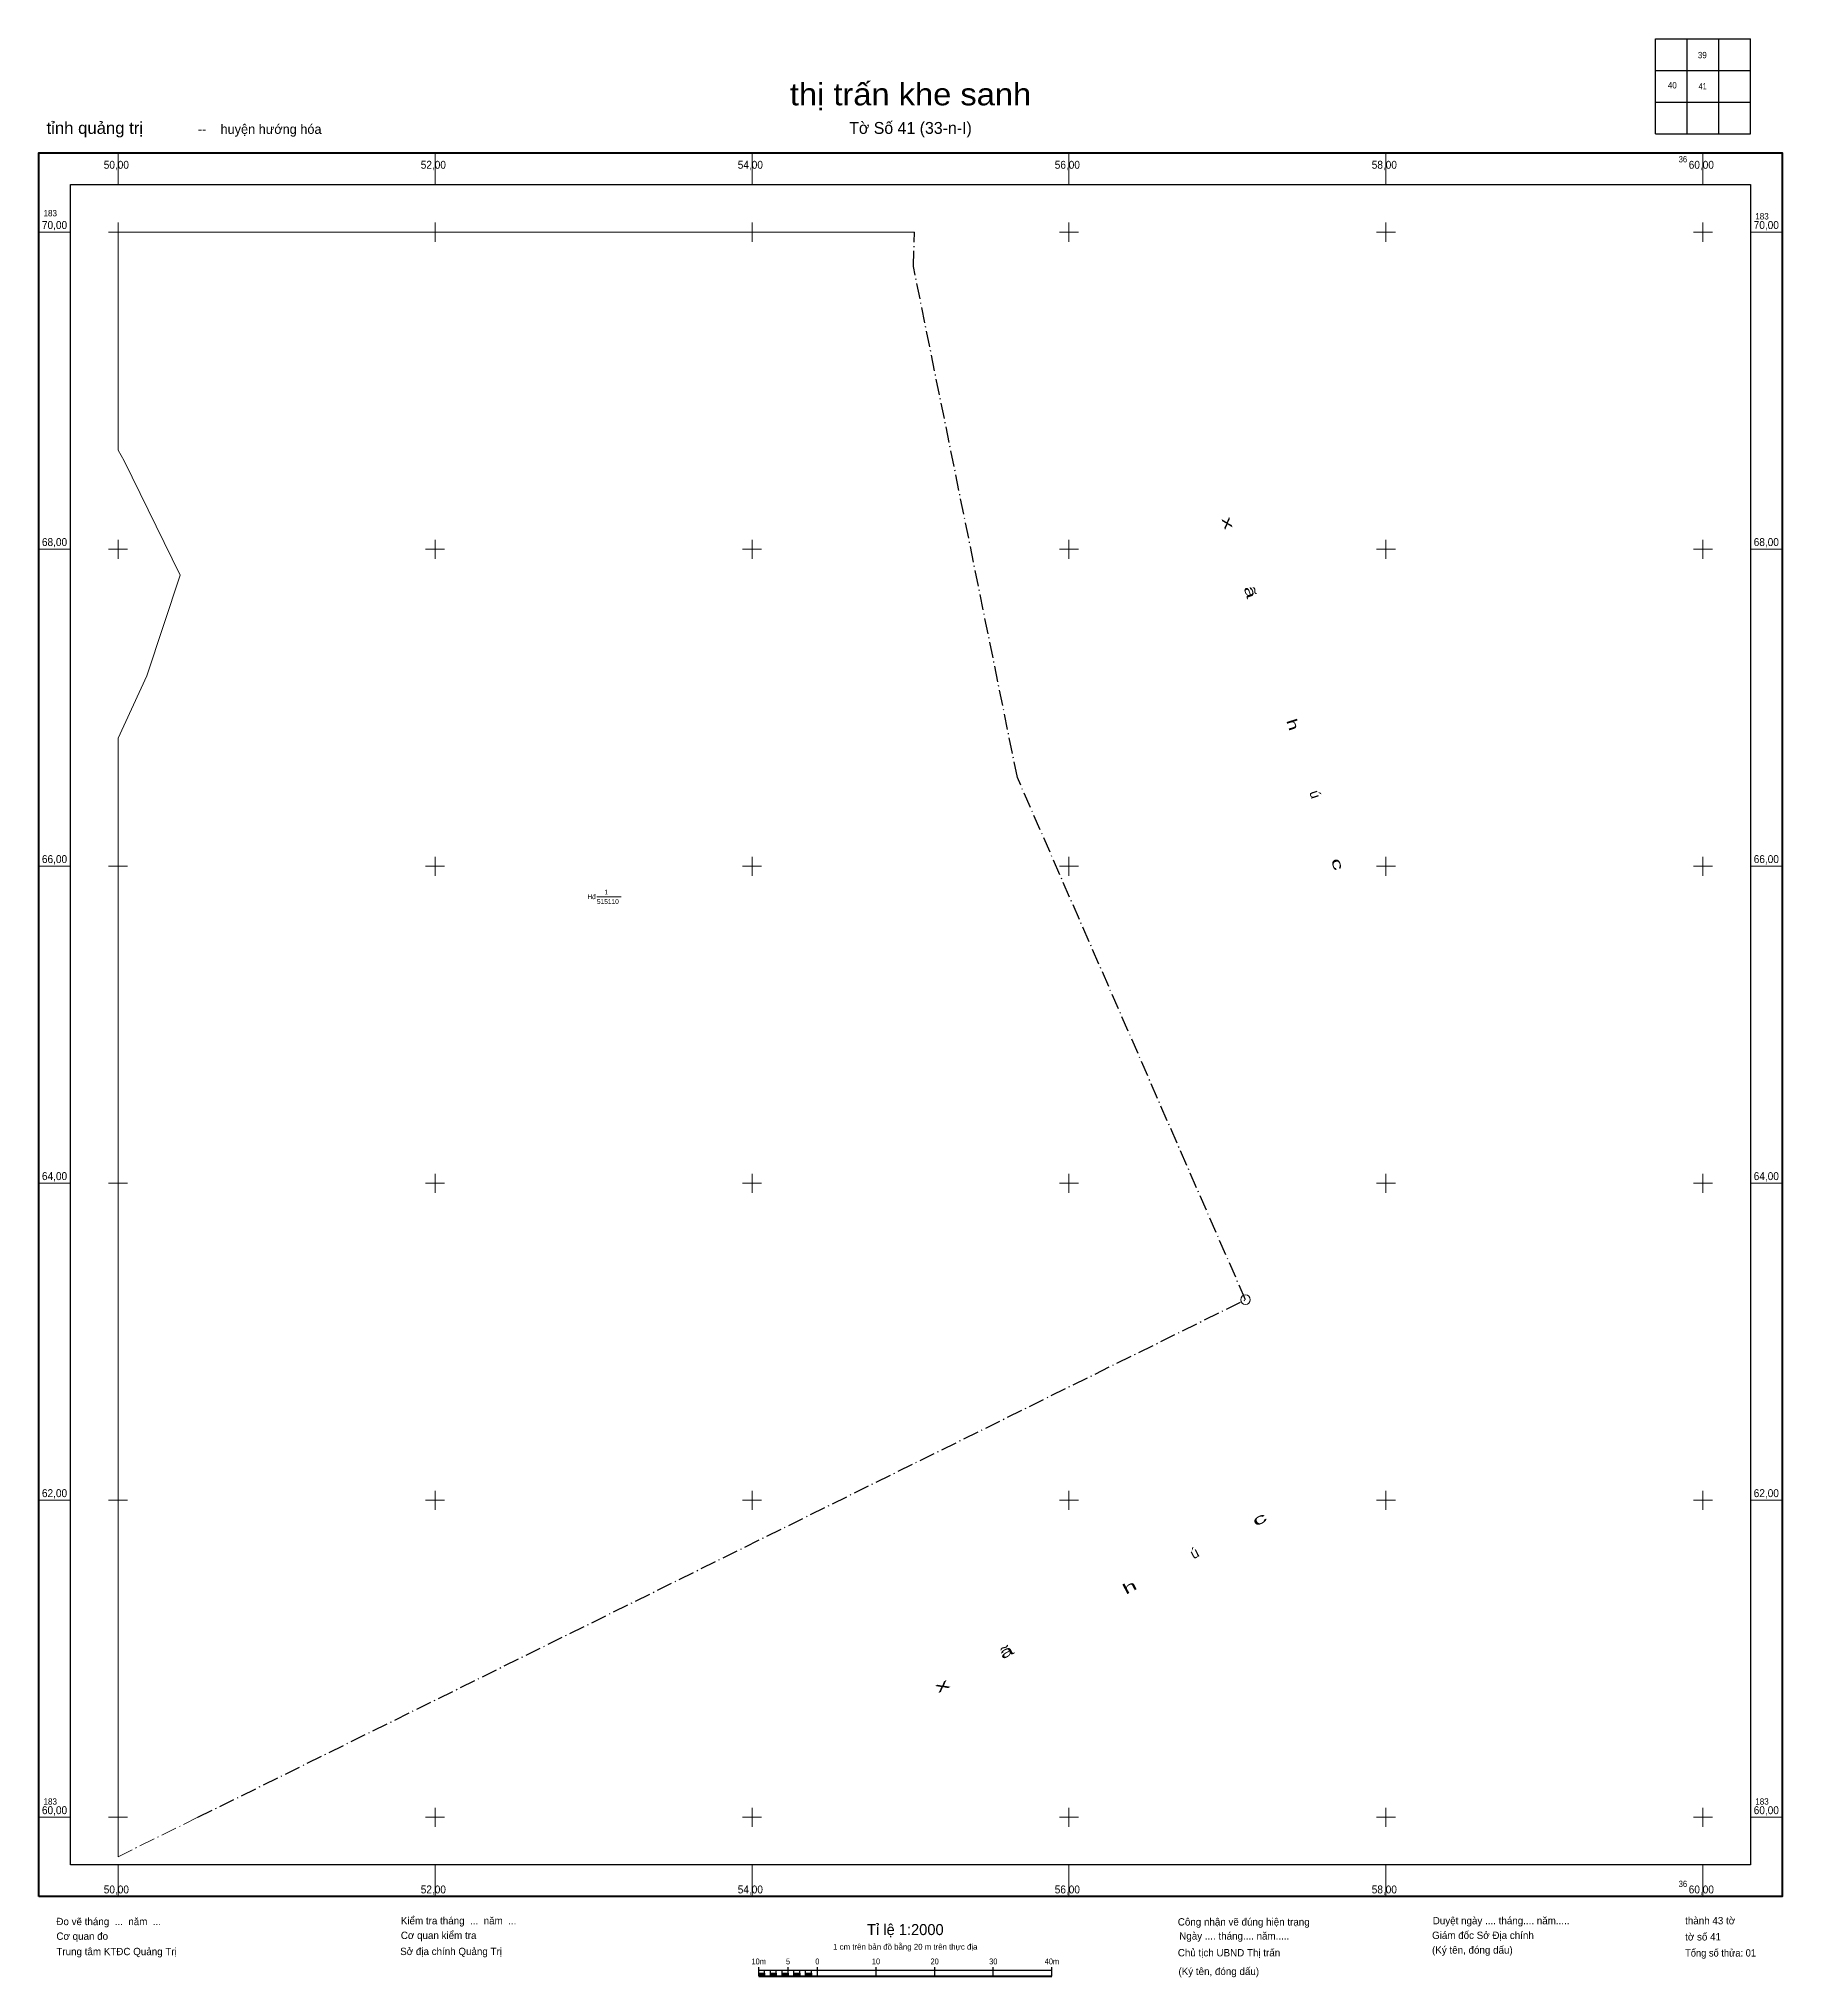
# Model space of a CAD drawing. Header units: metres. Extents: x 364950 to 366050, y 1835899 to 1837122.
import ezdxf
from ezdxf.enums import TextEntityAlignment as Align

# ---------------------------------------------------------------- set-up
doc = ezdxf.new("R2010")
doc.units = ezdxf.units.M
doc.header["$LTSCALE"] = 2
doc.linetypes.add('DOT_DASHED', pattern=[7.7, 5, -1.2, 0.3, -1.2])
for name, color, linetype, lineweight in [('10', 7, 'Continuous', 13), ('13', 7, 'Continuous', 13), ('22', 7, 'Continuous', 13), ('62', 7, 'Continuous', 13)]:
    doc.layers.add(name, color=color, linetype=linetype, lineweight=lineweight)

msp = doc.modelspace()

# ---------------------------------------------------------------- hatches: boundary and pattern name
at = {"layer": '62'}
for points in [[(365404.25, 1835899.83), (365404.25, 1835901.68), (365407.95, 1835901.68), (365407.95, 1835899.83)], [(365411.65, 1835899.83), (365411.65, 1835901.68), (365415.35, 1835901.68), (365415.35, 1835899.83)], [(365419.05, 1835899.83), (365419.05, 1835901.68), (365422.75, 1835901.68), (365422.75, 1835899.83)], [(365426.45, 1835899.83), (365426.45, 1835901.68), (365430.15, 1835901.68), (365430.15, 1835899.83)], [(365433.85, 1835899.83), (365433.85, 1835901.68), (365437.55, 1835901.68), (365437.55, 1835899.83)]]:
    msp.add_hatch(color=256, dxfattribs=at).paths.add_polyline_path(points)

# ---------------------------------------------------------------- linework, layer by layer
at = {"layer": '10', "linetype": 'DOT_DASHED'}
msp.add_line((365000, 1835975.11), (365050.38, 1836000), dxfattribs=at)
at = {"layer": '10'}
for points in [[(365502.51, 1837000), (365000, 1837000), (365000, 1836862.47)], [(365000, 1836862.47), (365003.81, 1836855.65), (365039.26, 1836783.61), (365018.23, 1836720.03), (365000, 1836680.8)], [(365000, 1836680.8), (365000, 1836000), (365000, 1835975.11)]]:
    msp.add_lwpolyline(points, dxfattribs=at)
at = {"layer": '10', "linetype": 'DOT_DASHED', "lineweight": 25}
msp.add_lwpolyline([(365050.38, 1836000), (365711.37, 1836326.55), (365567.41, 1836656.02), (365501.86, 1836978.24), (365502.51, 1837000)], dxfattribs=at)
at = {"layer": '13'}
msp.add_line((365302.15, 1836580.72), (365317.45, 1836580.72), dxfattribs=at)
at = {"layer": '22'}
msp.add_circle((365711.37, 1836326.55), 3, dxfattribs=at)
at = {"layer": '62', "lineweight": 25}
for p, q in [((365970, 1837122), (366030, 1837122)), ((365970, 1837062), (365970, 1837122)), ((365990, 1837062), (365990, 1837122)), ((366010, 1837062), (366010, 1837122)), ((365970, 1837102), (366030, 1837102)), ((365970, 1837082), (366030, 1837082)), ((365404.25, 1835899.83), (365404.25, 1835905.38)), ((365404.25, 1835903.53), (365589.25, 1835903.53)), ((365404.25, 1835899.83), (365404.25, 1835903.53)), ((365407.95, 1835899.83), (365407.95, 1835903.53)), ((365411.65, 1835899.83), (365411.65, 1835903.53)), ((365415.35, 1835899.83), (365415.35, 1835903.53)), ((365419.05, 1835899.83), (365419.05, 1835903.53)), ((365422.75, 1835899.83), (365422.75, 1835905.38)), ((365422.75, 1835899.83), (365422.75, 1835903.53)), ((365426.45, 1835899.83), (365426.45, 1835903.53)), ((365430.15, 1835899.83), (365430.15, 1835903.53)), ((365433.85, 1835899.83), (365433.85, 1835903.53)), ((365437.55, 1835899.83), (365437.55, 1835903.53)), ((365441.25, 1835899.83), (365441.25, 1835905.38)), ((365478.25, 1835899.83), (365478.25, 1835905.38)), ((365515.25, 1835899.83), (365515.25, 1835905.38)), ((365552.25, 1835899.83), (365552.25, 1835905.38)), ((365589.25, 1835899.83), (365589.25, 1835905.38))]:
    msp.add_line(p, q, dxfattribs=at)
at = {"layer": '62'}
for p, q in [((365000, 1837030), (365000, 1837050)), ((365200, 1837030), (365200, 1837050)), ((365400, 1837030), (365400, 1837050)), ((365600, 1837030), (365600, 1837050)), ((365800, 1837030), (365800, 1837050)), ((366000, 1837030), (366000, 1837050)), ((365000, 1836994), (365000, 1837006)), ((365200, 1836994), (365200, 1837006)), ((365400, 1836994), (365400, 1837006)), ((365600, 1836994), (365600, 1837006)), ((365800, 1836994), (365800, 1837006)), ((366000, 1836994), (366000, 1837006)), ((364950, 1837000), (364970, 1837000)), ((364994, 1837000), (365006, 1837000)), ((365194, 1837000), (365206, 1837000)), ((365394, 1837000), (365406, 1837000)), ((365594, 1837000), (365606, 1837000)), ((365794, 1837000), (365806, 1837000)), ((365994, 1837000), (366006, 1837000)), ((366030, 1837000), (366050, 1837000)), ((364950, 1836800), (364970, 1836800)), ((364994, 1836800), (365006, 1836800)), ((365000, 1836794), (365000, 1836806)), ((365194, 1836800), (365206, 1836800)), ((365200, 1836794), (365200, 1836806)), ((365394, 1836800), (365406, 1836800)), ((365400, 1836794), (365400, 1836806)), ((365594, 1836800), (365606, 1836800)), ((365600, 1836794), (365600, 1836806)), ((365794, 1836800), (365806, 1836800)), ((365800, 1836794), (365800, 1836806)), ((365994, 1836800), (366006, 1836800)), ((366000, 1836794), (366000, 1836806)), ((366030, 1836800), (366050, 1836800)), ((364950, 1836600), (364970, 1836600)), ((364994, 1836600), (365006, 1836600)), ((365000, 1836594), (365000, 1836606)), ((365194, 1836600), (365206, 1836600)), ((365200, 1836594), (365200, 1836606)), ((365394, 1836600), (365406, 1836600)), ((365400, 1836594), (365400, 1836606)), ((365594, 1836600), (365606, 1836600)), ((365600, 1836594), (365600, 1836606)), ((365794, 1836600), (365806, 1836600)), ((365800, 1836594), (365800, 1836606)), ((365994, 1836600), (366006, 1836600)), ((366000, 1836594), (366000, 1836606)), ((366030, 1836600), (366050, 1836600)), ((365000, 1836394), (365000, 1836406)), ((365200, 1836394), (365200, 1836406)), ((365400, 1836394), (365400, 1836406)), ((365600, 1836394), (365600, 1836406)), ((365800, 1836394), (365800, 1836406)), ((366000, 1836394), (366000, 1836406)), ((364950, 1836400), (364970, 1836400)), ((364994, 1836400), (365006, 1836400)), ((365194, 1836400), (365206, 1836400)), ((365394, 1836400), (365406, 1836400)), ((365594, 1836400), (365606, 1836400)), ((365794, 1836400), (365806, 1836400)), ((365994, 1836400), (366006, 1836400)), ((366030, 1836400), (366050, 1836400)), ((364950, 1836200), (364970, 1836200)), ((364994, 1836200), (365006, 1836200)), ((365000, 1836194), (365000, 1836206)), ((365194, 1836200), (365206, 1836200)), ((365200, 1836194), (365200, 1836206)), ((365394, 1836200), (365406, 1836200)), ((365400, 1836194), (365400, 1836206)), ((365594, 1836200), (365606, 1836200)), ((365600, 1836194), (365600, 1836206)), ((365794, 1836200), (365806, 1836200)), ((365800, 1836194), (365800, 1836206)), ((365994, 1836200), (366006, 1836200)), ((366000, 1836194), (366000, 1836206)), ((366030, 1836200), (366050, 1836200)), ((365000, 1835994), (365000, 1836006)), ((365200, 1835994), (365200, 1836006)), ((365400, 1835994), (365400, 1836006)), ((365600, 1835994), (365600, 1836006)), ((365800, 1835994), (365800, 1836006)), ((366000, 1835994), (366000, 1836006)), ((364950, 1836000), (364970, 1836000)), ((364994, 1836000), (365006, 1836000)), ((365194, 1836000), (365206, 1836000)), ((365394, 1836000), (365406, 1836000)), ((365594, 1836000), (365606, 1836000)), ((365794, 1836000), (365806, 1836000)), ((365994, 1836000), (366006, 1836000)), ((366030, 1836000), (366050, 1836000)), ((365000, 1835950), (365000, 1835970)), ((365200, 1835950), (365200, 1835970)), ((365400, 1835950), (365400, 1835970)), ((365600, 1835950), (365600, 1835970)), ((365800, 1835950), (365800, 1835970)), ((366000, 1835950), (366000, 1835970))]:
    msp.add_line(p, q, dxfattribs=at)
at = {"layer": '62', "lineweight": 40}
msp.add_line((365404.25, 1835899.83), (365589.25, 1835899.83), dxfattribs=at)
at = {"layer": '62', "lineweight": 25}
msp.add_lwpolyline([(365970, 1837062), (366030, 1837062), (366030, 1837122)], dxfattribs=at)
at = {"layer": '62', "lineweight": 40}
msp.add_lwpolyline([(364950, 1835950), (364950, 1837050), (366050, 1837050), (366050, 1835950)], close=True, dxfattribs=at)
at = {"layer": '62', "lineweight": 25}
for points in [[(364970, 1835970), (364970, 1837030), (366030, 1837030), (366030, 1835970)], [(365404.25, 1835899.83), (365404.25, 1835901.68), (365407.95, 1835901.68), (365407.95, 1835899.83)], [(365411.65, 1835899.83), (365411.65, 1835901.68), (365415.35, 1835901.68), (365415.35, 1835899.83)], [(365419.05, 1835899.83), (365419.05, 1835901.68), (365422.75, 1835901.68), (365422.75, 1835899.83)], [(365426.45, 1835899.83), (365426.45, 1835901.68), (365430.15, 1835901.68), (365430.15, 1835899.83)], [(365433.85, 1835899.83), (365433.85, 1835901.68), (365437.55, 1835901.68), (365437.55, 1835899.83)]]:
    msp.add_lwpolyline(points, close=True, dxfattribs=at)

# ---------------------------------------------------------------- texts
at = {"layer": '10'}
for s, rotation, width, p in [('x', 287.79, 1.75, (365697.338, 1836815.548)), ('ã', 287.79, 1.6, (365711.308, 1836772.018)), ('h', 287.79, 1.5, (365738.152, 1836688.363)), ('c', 287.79, 1.75, (365766.398, 1836600.308)), ('c', 27.665, 2.05, (365721.651, 1836185.303)), ('h', 27.665, 1.8, (365639.746, 1836142.357)), ('ã', 27.665, 1.85, (365561.941, 1836101.573)), ('x', 27.665, 2.05, (365521.441, 1836080.347))]:
    msp.add_text(s, height=6.5, rotation=rotation, dxfattribs=dict(at, width=width)).set_placement(p, align=Align.CENTER)
for rotation, p in [(287.79, (365752.269, 1836644.368)), (27.665, (365680.666, 1836163.813))]:
    msp.add_text('ú', height=6.5, rotation=rotation, dxfattribs=at).set_placement(p, align=Align.CENTER)
at = {"layer": '13'}
for s, p in [('Hđ', (365296.15, 1836579.22)), ('515110', (365302.15, 1836576.22))]:
    msp.add_text(s, height=3, dxfattribs=at).set_placement(p)
at = {"layer": '13', "width": 0.85}
msp.add_text('1', height=3, dxfattribs=at).set_placement((365306.95, 1836582.22))
at = {"layer": '62'}
for s, height, width, p in [('39', 4, 0.95, (365999.58, 1837109.72)), ('thị trấn khe sanh', 14, 1.1, (365500.005, 1837080)), ('40', 4, 0.95, (365980.64, 1837090.65)), ('41', 4, 0.8, (365999.79, 1837090.01)), ('10m', 3.7, 0.95, (365404.225, 1835907.23)), ('5', 3.7, 0.9, (365422.725, 1835907.23)), ('0', 3.7, 0.9, (365441.225, 1835907.23)), ('10', 3.7, 0.95, (365478.24, 1835907.23)), ('20', 3.7, 0.95, (365515.24, 1835907.23)), ('30', 3.7, 0.95, (365552.24, 1835907.23)), ('40m', 3.7, 0.95, (365589.225, 1835907.23))]:
    msp.add_text(s, height=height, dxfattribs=dict(at, width=width)).set_placement(p, align=Align.CENTER)
for s, height, width, p in [('tỉnh quảng trị ', 7.5, 1.05, (364954.92, 1837062)), ('50,00', 5, 0.95, (364991, 1837040)), ('52,00', 5, 0.95, (365191, 1837040)), ('54,00', 5, 0.95, (365391, 1837040)), ('56,00', 5, 0.95, (365591, 1837040)), ('58,00', 5, 0.95, (365791, 1837040)), ('60,00', 5, 0.95, (365991, 1837040)), ('70,00', 5, 0.95, (364952, 1837002)), ('183', 4, 0.95, (364953, 1837010)), ('70,00', 5, 0.95, (366032, 1837002)), ('183', 4, 0.95, (366033, 1837008)), ('68,00', 5, 0.95, (364952, 1836802)), ('68,00', 5, 0.95, (366032, 1836802)), ('66,00', 5, 0.95, (364952, 1836602)), ('66,00', 5, 0.95, (366032, 1836602)), ('64,00', 5, 0.95, (364952, 1836402)), ('64,00', 5, 0.95, (366032, 1836402)), ('62,00', 5, 0.95, (364952, 1836202)), ('62,00', 5, 0.95, (366032, 1836202)), ('60,00', 5, 0.95, (364952, 1836002)), ('183', 4, 0.95, (364953, 1836008)), ('60,00', 5, 0.95, (366032, 1836002)), ('183', 4, 0.95, (366033, 1836008)), ('50,00', 5, 0.95, (364991, 1835952)), ('52,00', 5, 0.95, (365191, 1835952)), ('54,00', 5, 0.95, (365391, 1835952)), ('56,00', 5, 0.95, (365591, 1835952)), ('58,00', 5, 0.95, (365791, 1835952)), ('60,00', 5, 0.95, (365991, 1835952)), ('Tổng số thửa: 01', 4.62, 0.95, (365988.74, 1835912.17))]:
    msp.add_text(s, height=height, dxfattribs=dict(at, width=width)).set_placement(p)
for s, height, p in [('   --    huyện hướng hóa', 6, (365043.73, 1837062)), ('Đo vẽ tháng  ...  năm  ...', 4.625, (364961.12, 1835931.98)), ('Cơ quan đo', 4.625, (364961.12, 1835922.73)), ('Cơ quan kiểm tra', 4.625, (365178.44, 1835923.23)), ('Kiểm tra tháng  ...  năm  ...', 4.625, (365178.44, 1835932.48)), ('Công nhận vẽ đúng hiện trạng', 4.625, (365668.65, 1835931.74)), ('Ngày .... tháng.... năm.....', 4.625, (365669.54, 1835922.86)), ('Giám đốc Sở Địa chính', 4.625, (365829.05, 1835923.27)), ('Duyệt ngày .... tháng.... năm.....', 4.625, (365829.49, 1835932.52)), ('thành 43 tờ', 4.625, (365988.74, 1835932.52)), ('tờ số 41', 4.62, (365988.74, 1835922.31)), ('Trung tâm KTĐC Quảng Trị', 4.625, (364961.12, 1835913.04)), ('Sở địa chính Quảng Trị', 4.625, (365178.03, 1835913.1)), ('Chủ tịch UBND Thị trấn', 4.625, (365668.65, 1835912.28)), ('(Ký tên, đóng dấu) ', 4.625, (365829.05, 1835914.02)), ('(Ký tên, đóng dấu) ', 4.625, (365669.06, 1835900.52))]:
    msp.add_text(s, height=height, dxfattribs=at).set_placement(p)
for s, height, p in [('Tờ Số 41 (33-n-I)', 7.5, (365500, 1837062)), ('Tỉ lệ 1:2000', 6.92, (365496.745, 1835925.73)), ('1 cm trên bản đồ bằng 20 m trên thực địa', 3.7, (365496.725, 1835916.48))]:
    msp.add_text(s, height=height, dxfattribs=at).set_placement(p, align=Align.CENTER)
at = {"layer": '62', "width": 0.9}
for p in [(365990, 1837044), (365990, 1835956)]:
    msp.add_text('36', height=4, dxfattribs=at).set_placement(p, align=Align.RIGHT)

doc.saveas('drawing.dxf')
